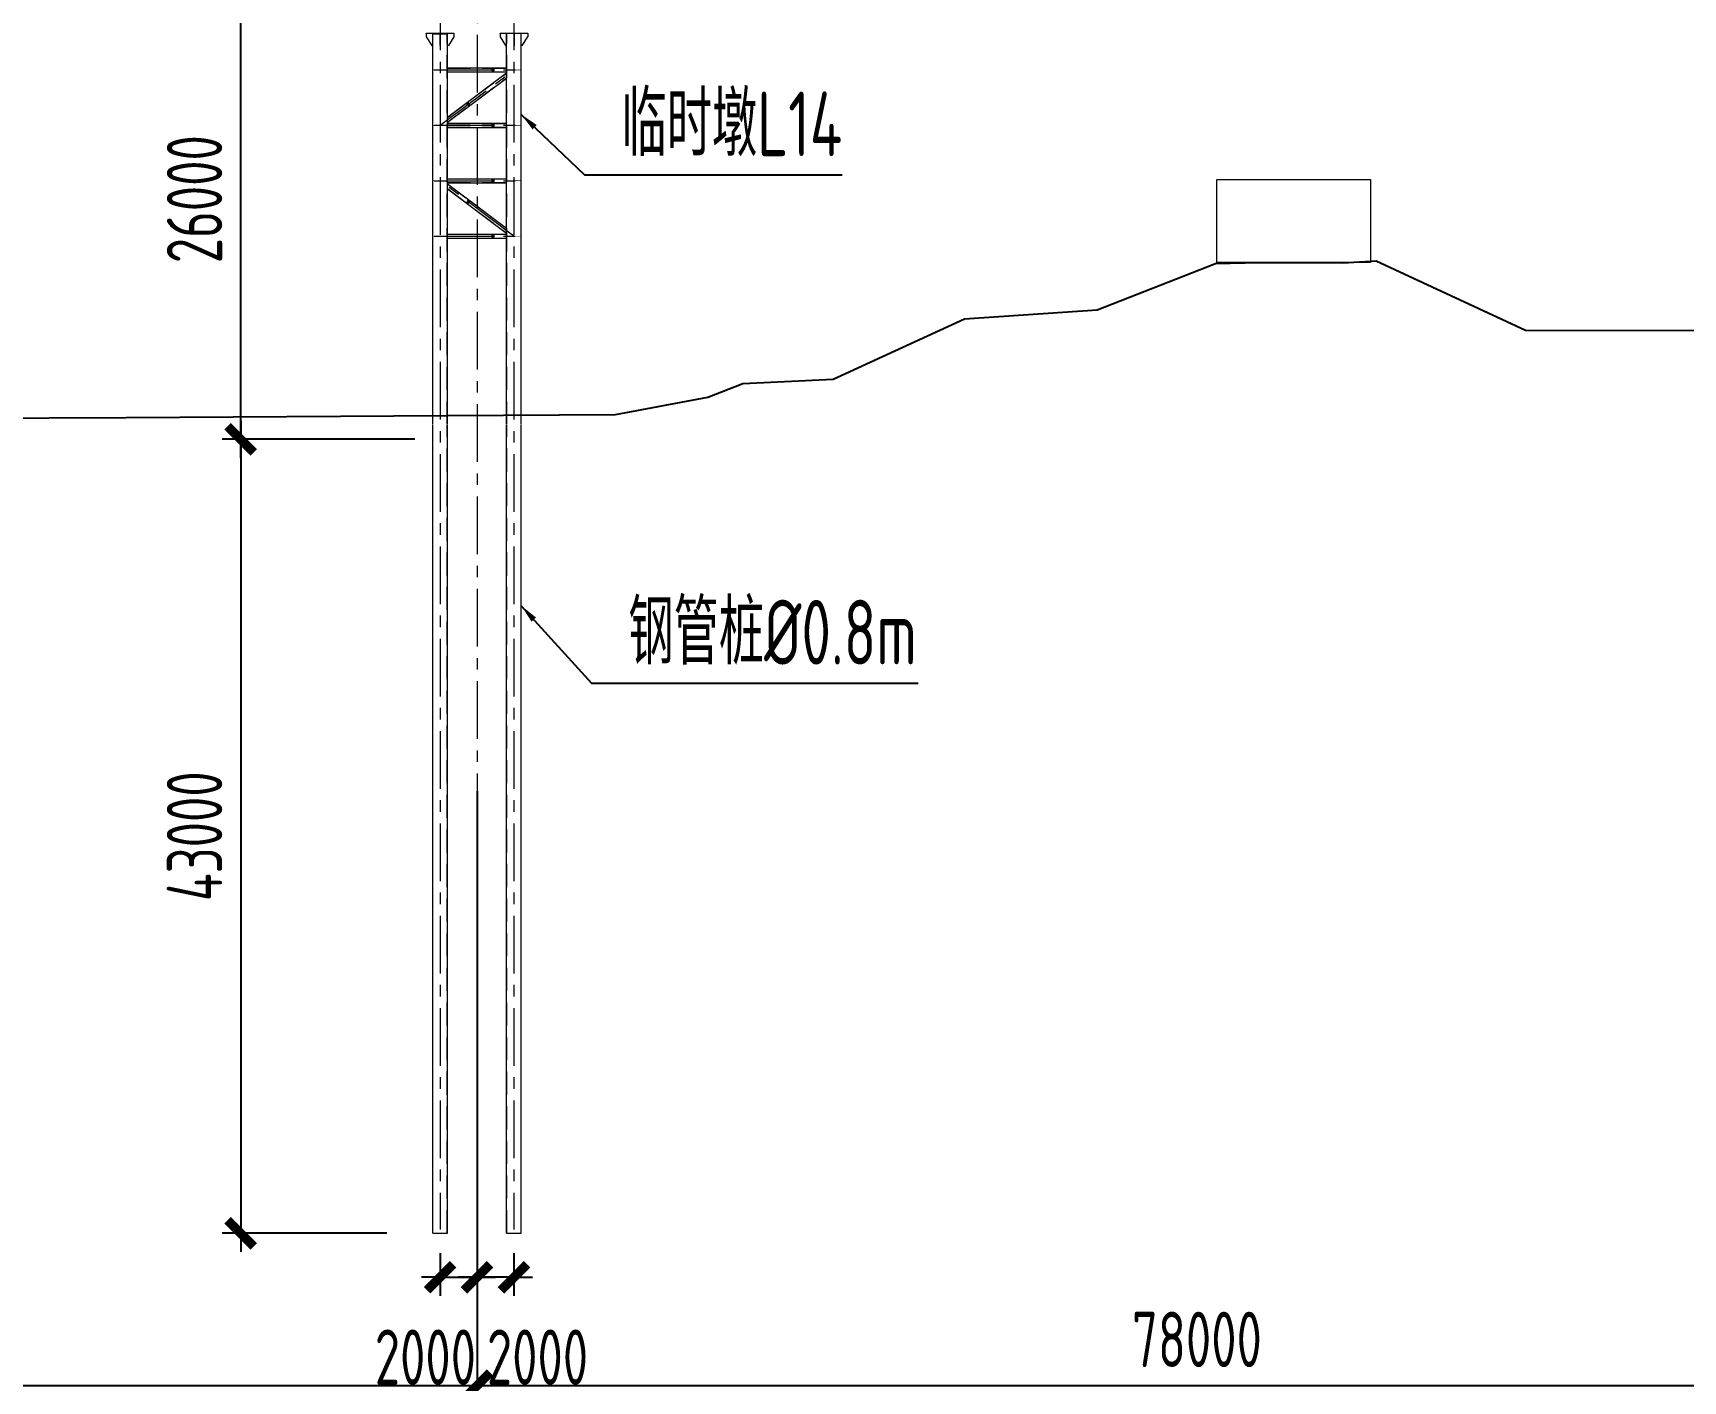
# Model space of a CAD drawing. Extents: x -2876908 to 633791, y -1383861 to 872234.
# Drawn here: x -185872 to -96495, y 671567 to 744569 of the extents above; entities that cross this region are included whole.
import ezdxf

# ---------------------------------------------------------------- set-up
doc = ezdxf.new("R2010")
doc.units = 0
doc.header["$LTSCALE"] = 5
doc.header["$MEASUREMENT"] = 0
doc.linetypes.add('CENTER', pattern=[2, 1.25, -0.25, 0.25, -0.25])
doc.linetypes.add('DASHED', pattern=[0.75, 0.5, -0.25])
doc.layers.get('0').update_dxf_attribs({"linetype": 'CONTINUOUS', "lineweight": 25})
doc.layers.get('DEFPOINTS').update_dxf_attribs({"color": 35, "linetype": 'CONTINUOUS', "lineweight": 13})
for name, color, linetype, lineweight in [('3中心线', 6, 'CENTER', 18), ('4虚线', 2, 'DASHED', 18), ('5标注', 3, 'CONTINUOUS', 15), ('6文本', 7, 'CONTINUOUS', 15), ('7边界线', 8, 'CONTINUOUS', 15), ('8轮廓线', 4, 'CONTINUOUS', 15), ('DIM', 3, 'CONTINUOUS', 0), ('REIND', 1, 'CONTINUOUS', 0)]:
    doc.layers.add(name, color=color, linetype=linetype, lineweight=lineweight)
doc.layers.add('M_Prof', color=2, linetype='CONTINUOUS')
doc.layers.add('细线', color=3, linetype='CONTINUOUS')
doc.styles.add('TSSD_Dimension', font='tssdeng.shx', dxfattribs={"width": 0.7, "bigfont": 'hztxt.shx'})
doc.styles.add('TSSD_NORM', font='tssdeng.shx', dxfattribs={"width": 0.7, "bigfont": 'hztxt.shx'})
doc.dimstyles.new('TSSD_100_100', dxfattribs={"dimtxt": 300, "dimasz": 100, "dimexe": 100, "dimexo": 250, "dimgap": 100, "dimtad": 1, "dimdec": 0, "dimzin": 0, "dimdsep": 46, "dimtxsty": 'TSSD_Dimension', "dimblk": 'ARCHTICK', "dimblk1": 'ARCHTICK', "dimblk2": 'ARCHTICK', "dimcen": 0, "dimdle": 100, "dimclrt": 7, "dimadec": 0, "dimazin": 0, "dimtfac": 1, "dimtdec": 0, "dimtix": 1, "dimtmove": 2, "dimatfit": 3, "dimfxl": 1, "dimtolj": 1, "dimtzin": 0, "dimarcsym": 0})

# ---------------------------------------------------------------- blocks, each defined once
blk = doc.blocks.new('立面图')
at = {"layer": '7边界线'}
blk.add_lwpolyline([(526949, -29644), (535281, -29644), (535281, -34144), (526949, -34144), (526949, -29644)], dxfattribs=at)
at = {"layer": '细线', "color": 3}
blk.add_lwpolyline([(394373, -43044), (414373, -42874), (434373, -42624), (451073, -42604), (467873, -42534), (485273, -42434), (494373, -42364), (499373, -41424), (501273, -40684), (506173, -40454), (513273, -37194), (520473, -36694), (526873, -34194), (529273, -34144), (531273, -34144), (533773, -34164), (535573, -34044), (543673, -37804), (569373, -37824)], dxfattribs=at)
blk = doc.blocks.new('_ArchTick')
at = {"color": 0, "linetype": 'ByBlock', "const_width": 0.5}
blk.add_lwpolyline([(-0.707, -0.707), (0.707, 0.707)], dxfattribs=at)
blk = doc.blocks.new('*D42')
at = {"layer": 'DEFPOINTS', "color": 0, "transparency": 16777216}
for p in [(-161821, 706016), (-223821, 685100), (-161821, 671319)]:
    blk.add_point(p, dxfattribs=at)
at = {"layer": 'DIM', "color": 0, "lineweight": -2, "transparency": 16777216}
for p, q in [((-161821, 703516), (-161821, 670319)), ((-224821, 671319), (-160821, 671319))]:
    blk.add_line(p, q, dxfattribs=at)
at = {"layer": 'DIM', "color": 0, "linetype": 'ByBlock', "lineweight": -2, "transparency": 16777216}
blk.add_line((-223821, 682600), (-223821, 670319), dxfattribs=at)
at = {"layer": 'DIM', "color": 0, "lineweight": -2, "transparency": 16777216, "xscale": 1000, "yscale": 1000, "zscale": 1000, "rotation": 180}
blk.add_blockref('_ArchTick', (-223821, 671319), dxfattribs=at)
at = {"layer": 'DIM', "color": 0, "lineweight": -2, "transparency": 16777216, "xscale": 1000, "yscale": 1000, "zscale": 1000}
blk.add_blockref('_ArchTick', (-161821, 671319), dxfattribs=at)
at = {"layer": 'DIM', "color": 7, "transparency": 16777216, "insert": (-192821, 673819), "char_height": 3000, "attachment_point": 5, "style": 'TSSD_Dimension'}
blk.add_mtext('\\A1;62000', dxfattribs=at)
blk = doc.blocks.new('*D43')
at = {"layer": 'DEFPOINTS', "color": 0, "transparency": 16777216}
for p in [(-161821, 706016), (-83821, 693580), (-83821, 671319)]:
    blk.add_point(p, dxfattribs=at)
at = {"layer": 'DIM', "color": 0, "linetype": 'ByBlock', "lineweight": -2, "transparency": 16777216}
blk.add_line((-161821, 703516), (-161821, 670319), dxfattribs=at)
at = {"layer": 'DIM', "color": 0, "lineweight": -2, "transparency": 16777216}
for p, q in [((-83821, 691080), (-83821, 670319)), ((-162821, 671319), (-82821, 671319))]:
    blk.add_line(p, q, dxfattribs=at)
at = {"layer": 'DIM', "color": 0, "lineweight": -2, "transparency": 16777216, "xscale": 1000, "yscale": 1000, "zscale": 1000, "rotation": 180}
blk.add_blockref('_ArchTick', (-161821, 671319), dxfattribs=at)
at = {"layer": 'DIM', "color": 0, "lineweight": -2, "transparency": 16777216, "xscale": 1000, "yscale": 1000, "zscale": 1000}
blk.add_blockref('_ArchTick', (-83821, 671319), dxfattribs=at)
at = {"layer": 'DIM', "color": 7, "transparency": 16777216, "insert": (-122821, 673819), "char_height": 3000, "attachment_point": 5, "style": 'TSSD_Dimension'}
blk.add_mtext('\\A1;78000', dxfattribs=at)
blk = doc.blocks.new('*D1814')
at = {"layer": 'DEFPOINTS', "color": 0, "transparency": 16777216}
for p in [(-174623, 748569), (-162691, 748569), (-162691, 722569)]:
    blk.add_point(p, dxfattribs=at)
at = {"layer": 'DIM', "color": 0, "lineweight": -2, "transparency": 16777216}
for p, q in [((-174623, 721569), (-174623, 749569)), ((-165191, 748569), (-175623, 748569))]:
    blk.add_line(p, q, dxfattribs=at)
at = {"layer": 'DIM', "color": 0, "linetype": 'ByBlock', "lineweight": -2, "transparency": 16777216}
blk.add_line((-165191, 722569), (-175623, 722569), dxfattribs=at)
at = {"layer": 'DIM', "color": 0, "lineweight": -2, "transparency": 16777216, "xscale": 1000, "yscale": 1000, "zscale": 1000}
for p, rotation in [((-174623, 748569), 90), ((-174623, 722569), 270)]:
    blk.add_blockref('_ArchTick', p, dxfattribs=dict(at, rotation=rotation))
at = {"layer": 'DIM', "color": 7, "transparency": 16777216, "insert": (-177123, 735569), "char_height": 3000, "attachment_point": 5, "rotation": 90, "style": 'TSSD_Dimension'}
blk.add_mtext('\\A1;26000', dxfattribs=at)
blk = doc.blocks.new('*D1812')
at = {"layer": 'DEFPOINTS', "color": 0, "transparency": 16777216}
for p in [(-164209, 722569), (-174623, 679569), (-164209, 679569)]:
    blk.add_point(p, dxfattribs=at)
at = {"layer": 'DIM', "color": 0, "lineweight": -2, "transparency": 16777216}
for p, q in [((-174623, 723569), (-174623, 678569)), ((-166709, 679569), (-175623, 679569))]:
    blk.add_line(p, q, dxfattribs=at)
at = {"layer": 'DIM', "color": 0, "linetype": 'ByBlock', "lineweight": -2, "transparency": 16777216}
blk.add_line((-166709, 722569), (-175623, 722569), dxfattribs=at)
at = {"layer": 'DIM', "color": 0, "lineweight": -2, "transparency": 16777216, "xscale": 1000, "yscale": 1000, "zscale": 1000}
for p, rotation in [((-174623, 722569), 90), ((-174623, 679569), 270)]:
    blk.add_blockref('_ArchTick', p, dxfattribs=dict(at, rotation=rotation))
at = {"layer": 'DIM', "color": 7, "transparency": 16777216, "insert": (-177123, 701069), "char_height": 3000, "attachment_point": 5, "rotation": 90, "style": 'TSSD_Dimension'}
blk.add_mtext('\\A1;43000', dxfattribs=at)
blk = doc.blocks.new('*D1815')
at = {"layer": 'DEFPOINTS', "color": 0, "transparency": 16777216}
for p in [(-163821, 680997), (-161821, 680997), (-161821, 677182)]:
    blk.add_point(p, dxfattribs=at)
at = {"layer": 'DIM', "color": 0, "linetype": 'ByBlock', "lineweight": -2, "transparency": 16777216}
blk.add_line((-163821, 678497), (-163821, 676182), dxfattribs=at)
at = {"layer": 'DIM', "color": 0, "lineweight": -2, "transparency": 16777216}
for p, q in [((-161821, 678497), (-161821, 676182)), ((-163821, 677182), (-164821, 677182)), ((-163821, 677182), (-161821, 677182)), ((-161821, 677182), (-160821, 677182))]:
    blk.add_line(p, q, dxfattribs=at)
at = {"layer": 'DIM', "color": 0, "lineweight": -2, "transparency": 16777216, "xscale": 1000, "yscale": 1000, "zscale": 1000}
blk.add_blockref('_ArchTick', (-163821, 677182), dxfattribs=at)
at = {"layer": 'DIM', "color": 0, "lineweight": -2, "transparency": 16777216, "xscale": 1000, "yscale": 1000, "zscale": 1000, "rotation": 180}
blk.add_blockref('_ArchTick', (-161821, 677182), dxfattribs=at)
at = {"layer": 'DIM', "color": 7, "transparency": 16777216, "insert": (-164617, 672857), "char_height": 3000, "attachment_point": 5, "style": 'TSSD_Dimension'}
blk.add_mtext('\\A1;2000', dxfattribs=at)
blk = doc.blocks.new('*D1816')
at = {"layer": 'DEFPOINTS', "color": 0, "transparency": 16777216}
for p in [(-161821, 680997), (-159821, 680997), (-161821, 677182)]:
    blk.add_point(p, dxfattribs=at)
at = {"layer": 'DIM', "color": 0, "lineweight": -2, "transparency": 16777216}
for p, q in [((-161821, 678497), (-161821, 676182)), ((-161821, 677182), (-162821, 677182)), ((-159821, 677182), (-161821, 677182)), ((-159821, 677182), (-158821, 677182))]:
    blk.add_line(p, q, dxfattribs=at)
at = {"layer": 'DIM', "color": 0, "linetype": 'ByBlock', "lineweight": -2, "transparency": 16777216}
blk.add_line((-159821, 678497), (-159821, 676182), dxfattribs=at)
at = {"layer": 'DIM', "color": 0, "lineweight": -2, "transparency": 16777216, "xscale": 1000, "yscale": 1000, "zscale": 1000}
blk.add_blockref('_ArchTick', (-161821, 677182), dxfattribs=at)
at = {"layer": 'DIM', "color": 0, "lineweight": -2, "transparency": 16777216, "xscale": 1000, "yscale": 1000, "zscale": 1000, "rotation": 180}
blk.add_blockref('_ArchTick', (-159821, 677182), dxfattribs=at)
at = {"layer": 'DIM', "color": 7, "transparency": 16777216, "insert": (-158543, 672857), "char_height": 3000, "attachment_point": 5, "style": 'TSSD_Dimension'}
blk.add_mtext('\\A1;2000', dxfattribs=at)

msp = doc.modelspace()

# ---------------------------------------------------------------- linework, layer by layer
at = {"layer": '3中心线', "ltscale": 500}
for p, q in [((-161821.069, 749469.241), (-161821.069, 680495.559)), ((-163821.069, 746765.241), (-163821.069, 679766.917)), ((-159821.069, 746765.241), (-159821.069, 679766.917)), ((-164136.106, 742569.228), (-159506.106, 742569.228)), ((-163821.106, 739569.228), (-159821.106, 742569.228)), ((-164136.106, 739569.228), (-159506.106, 739569.228)), ((-164136.106, 736569.228), (-159506.106, 736569.228)), ((-159821.106, 733569.228), (-163821.106, 736569.228)), ((-164136.106, 733569.228), (-159506.106, 733569.228))]:
    msp.add_line(p, q, dxfattribs=at)
at = {"layer": '4虚线', "ltscale": 500}
for p, q in [((-164211.106, 723369.546), (-164211.106, 744539.228)), ((-163431.106, 723369.546), (-163431.106, 744539.228)), ((-160211.106, 723369.546), (-160211.106, 744539.228)), ((-159431.106, 723369.546), (-159431.106, 744539.228)), ((-163421.106, 742672.728), (-160221.106, 742672.728)), ((-163421.106, 742465.728), (-160221.106, 742465.728)), ((-163421.106, 739998.603), (-160221.106, 742398.603)), ((-163421.106, 739739.853), (-160221.106, 742139.853)), ((-163421.106, 739672.728), (-160221.106, 739672.728)), ((-163421.106, 739465.728), (-160221.106, 739465.728)), ((-163421.106, 736672.728), (-160221.106, 736672.728)), ((-163421.106, 736465.728), (-160221.106, 736465.728)), ((-163421.106, 736398.603), (-160221.106, 733998.603)), ((-163421.106, 736139.853), (-160221.106, 733739.853)), ((-163421.106, 733672.728), (-160221.106, 733672.728)), ((-163421.106, 733465.728), (-160221.106, 733465.728)), ((-164209.106, 679569.228), (-164209.106, 723339.546)), ((-163433.106, 679569.228), (-163433.106, 723339.546)), ((-160209.106, 679569.228), (-160209.106, 723339.546)), ((-159433.106, 679569.228), (-159433.106, 723339.546))]:
    msp.add_line(p, q, dxfattribs=at)
at = {"layer": '8轮廓线'}
for p, q in [((-164571.106, 744539.228), (-164571.106, 744569.228)), ((-164571.106, 744569.228), (-163071.106, 744569.228)), ((-163071.106, 744539.228), (-164571.106, 744539.228)), ((-164571.106, 744539.228), (-164571.106, 744369.228)), ((-164221.106, 723369.546), (-164221.106, 744539.228)), ((-163831.106, 744539.228), (-163831.106, 743889.228)), ((-163811.106, 744539.228), (-163811.106, 743889.228)), ((-163421.106, 723369.546), (-163421.106, 744539.228)), ((-163071.106, 744539.228), (-163071.106, 744569.228)), ((-163071.106, 744539.228), (-163071.106, 744369.228)), ((-163071.106, 744539.228), (-163071.106, 744369.228)), ((-160571.106, 744539.228), (-160571.106, 744569.228)), ((-160571.106, 744569.228), (-159071.106, 744569.228)), ((-159071.106, 744539.228), (-160571.106, 744539.228)), ((-160571.106, 744539.228), (-160571.106, 744369.228)), ((-160221.106, 723369.546), (-160221.106, 744539.228)), ((-159831.106, 744539.228), (-159831.106, 743889.228)), ((-159811.106, 744539.228), (-159811.106, 743889.228)), ((-159421.106, 723369.546), (-159421.106, 744539.228)), ((-159071.106, 744539.228), (-159071.106, 744569.228)), ((-159071.106, 744539.228), (-159071.106, 744369.228)), ((-159071.106, 744539.228), (-159071.106, 744369.228)), ((-164571.106, 744369.228), (-164271.106, 743889.228)), ((-164271.106, 743889.228), (-164221.106, 743889.228)), ((-163811.106, 743889.228), (-163831.106, 743889.228)), ((-163371.106, 743889.228), (-163421.106, 743889.228)), ((-163071.106, 744369.228), (-163371.106, 743889.228)), ((-160571.106, 744369.228), (-160271.106, 743889.228)), ((-160271.106, 743889.228), (-160221.106, 743889.228)), ((-159811.106, 743889.228), (-159831.106, 743889.228)), ((-159371.106, 743889.228), (-159421.106, 743889.228)), ((-159371.106, 743889.228), (-159071.106, 744369.228)), ((-163421.106, 742678.728), (-160221.106, 742678.728)), ((-163421.106, 742459.728), (-160221.106, 742459.728)), ((-163421.106, 740006.103), (-160221.106, 742406.103)), ((-163421.106, 739732.353), (-160221.106, 742132.353)), ((-163421.106, 739678.728), (-160221.106, 739678.728)), ((-163421.106, 739459.728), (-160221.106, 739459.728)), ((-163421.106, 736678.728), (-160221.106, 736678.728)), ((-163421.106, 736459.728), (-160221.106, 736459.728)), ((-163421.106, 736406.103), (-160221.106, 734006.103)), ((-163421.106, 736132.353), (-160221.106, 733732.353)), ((-163421.106, 733678.728), (-160221.106, 733678.728)), ((-163421.106, 733459.728), (-160221.106, 733459.728)), ((-164221.106, 679569.228), (-164221.106, 723339.546)), ((-163421.106, 679569.228), (-163421.106, 723339.546)), ((-160221.106, 679569.228), (-160221.106, 723339.546)), ((-159421.106, 679569.228), (-159421.106, 723339.546)), ((-164221.106, 679569.228), (-163421.106, 679569.228)), ((-160221.106, 679569.228), (-159421.106, 679569.228))]:
    msp.add_line(p, q, dxfattribs=at)
at = {"layer": 'DIM', "const_width": 30, "flags": 128}
for points in [[(-164221.106, 742569.228), (-163421.106, 742569.228)], [(-160221.106, 742569.228), (-159421.106, 742569.228)], [(-164221.106, 739569.228), (-163421.106, 739569.228)], [(-160221.106, 739569.228), (-159421.106, 739569.228)], [(-164221.106, 736569.228), (-163421.106, 736569.228)], [(-160221.106, 736569.228), (-159421.106, 736569.228)], [(-164221.106, 733569.228), (-163421.106, 733569.228)], [(-160221.106, 733569.228), (-159421.106, 733569.228)]]:
    msp.add_lwpolyline(points, dxfattribs=at)
at = {"layer": 'M_Prof'}
msp.add_line((-164181.106, 744539.228), (-163461.106, 744539.228), dxfattribs=at)
at = {"layer": 'REIND', "const_width": 100}
for points in [[(-161006.354, 742569.228, 1), (-160906.354, 742569.228, 1)], [(-162342.31, 740715.825, 1), (-162242.31, 740715.825, 1)], [(-161006.354, 739569.228, 1), (-160906.354, 739569.228, 1)], [(-161006.354, 736569.228, 1), (-160906.354, 736569.228, 1)], [(-162342.31, 735422.631, 1), (-162242.31, 735422.631, 1)], [(-161006.354, 733569.228, 1), (-160906.354, 733569.228, 1)]]:
    msp.add_lwpolyline(points, format="xyb", close=True, dxfattribs=at)

# ---------------------------------------------------------------- block references
at = {"layer": '5标注'}
msp.add_blockref('立面图', (-648694.383, 766279.851), dxfattribs=at)

# ---------------------------------------------------------------- texts
at = {"layer": '6文本', "char_height": 3500, "style": 'TSSD_NORM'}
for s, insert, attachment_point in [('临时墩L14', (-142036.911, 737889.554, 50.056), 9), ('钢管桩%%C0.8m', (-153620.753, 710363.864), 7)]:
    msp.add_mtext(s, dxfattribs=dict(at, insert=insert, attachment_point=attachment_point))

# ---------------------------------------------------------------- dimensions: what is measured, and where the dimension line sits
at = {"layer": 'DIM'}
for base, p1, p2, picture, middle in [((-174622.894, 748569.228), (-162691.106, 722569.228), (-162691.106, 748569.228), '*D1814', (-177122.894, 735569.228)), ((-174622.894, 679569.228), (-164209.106, 722569.228), (-164209.106, 679569.228), '*D1812', (-177122.894, 701069.228))]:
    dim = msp.add_linear_dim(base=base, p1=p1, p2=p2, angle=90, dimstyle='TSSD_100_100', override={"dimtxt": 3000, "dimasz": 1000, "dimexe": 1000, "dimexo": 2500, "dimgap": 1000, "dimdle": 1000}, dxfattribs=at)
    dim.commit()
    dim.dimension.update_dxf_attribs({"geometry": picture, "text_midpoint": middle})
for base, p1, p2, picture, middle in [((-161821.087, 671319.493), (-223821.087, 685100.428), (-161821.087, 706016.099), '*D42', (-192821.087, 673819.493)), ((-83821.088, 671319.493), (-161821.087, 706016.099), (-83821.088, 693579.599), '*D43', (-122821.087, 673819.493))]:
    dim = msp.add_linear_dim(base=base, p1=p1, p2=p2, dimstyle='TSSD_100_100', override={"dimtxt": 3000, "dimasz": 1000, "dimexe": 1000, "dimexo": 2500, "dimgap": 1000, "dimdle": 1000}, dxfattribs=at)
    dim.commit()
    dim.dimension.update_dxf_attribs({"geometry": picture, "text_midpoint": middle})
dim = msp.add_linear_dim(base=(-161821.106, 677181.681), p1=(-163821.106, 680997.493), p2=(-161821.106, 680997.493), dimstyle='TSSD_100_100', override={"dimtxt": 3000, "dimasz": 1000, "dimexe": 1000, "dimexo": 2500, "dimgap": 1000, "dimdle": 1000}, dxfattribs=at)
dim.commit()
dim.dimension.update_dxf_attribs({"geometry": '*D1815', "text_midpoint": (-164617.067, 672856.681), "dimtype": 160})
dim = msp.add_linear_dim(base=(-161821.106, 677181.681), p1=(-159821.106, 680997.493), p2=(-161821.106, 680997.493), angle=180, dimstyle='TSSD_100_100', override={"dimtxt": 3000, "dimasz": 1000, "dimexe": 1000, "dimexo": 2500, "dimgap": 1000, "dimdle": 1000}, dxfattribs=at)
dim.commit()
dim.dimension.update_dxf_attribs({"geometry": '*D1816', "text_midpoint": (-158543.233, 672856.681), "dimtype": 160})

# ---------------------------------------------------------------- leaders
at = {"layer": 'DIM', "annotation_type": 0, "has_hookline": 1, "hookline_direction": 0}
for points, text_width in [([(-159421.087, 740155.449, 50.056), (-155997.541, 736889.554, 50.056), (-154997.541, 736889.554, 50.056)], 11960.63), ([(-159421.087, 713546.27), (-155620.753, 709363.864), (-154620.753, 709363.864)], 15693.504)]:
    msp.add_leader(points, dimstyle='TSSD_100_100', override={"dimtxt": 3000, "dimasz": 1000, "dimexe": 1000, "dimexo": 2500, "dimgap": 1000, "dimdle": 1000}, dxfattribs=dict(at, text_width=text_width))

doc.saveas('drawing.dxf')
